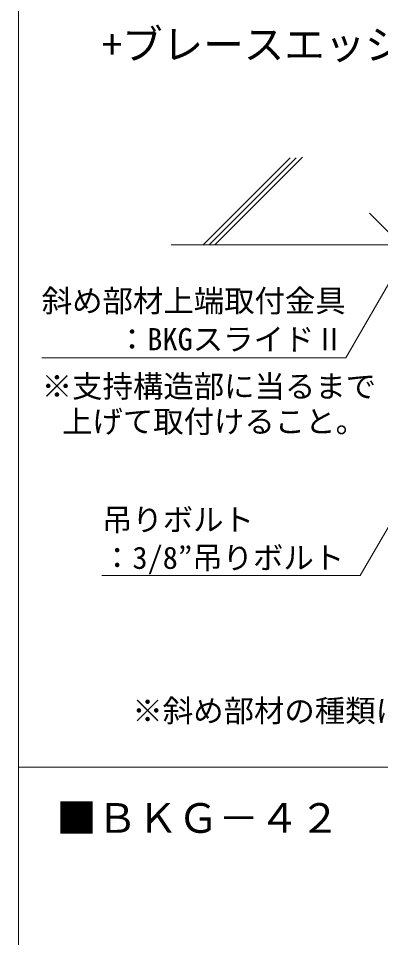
# Model space of a CAD drawing. Units: millimetres on the paper, enlarged 40 times, with parts at other scales. Extents: x -7800 to 7800, y -5578 to 5491.
# Drawn here: x -1968 to -1253, y -1880 to -64 of the extents above; entities that cross this region are included whole.
import ezdxf
from ezdxf.enums import TextEntityAlignment as Align

# ---------------------------------------------------------------- set-up
doc = ezdxf.new("R2010")
doc.units = ezdxf.units.MM
doc.header["$LTSCALE"] = 40
doc.linetypes.add('CHAIN1', pattern=[8, 5, -1, 1, -1])
doc.layers.add('1-6_文字', color=7, linetype='Continuous', lineweight=18)
doc.layers.add('F-2_太線１', color=3, linetype='Continuous', lineweight=18)
doc.styles.add('ＭＳ ゴシック', font='')
doc.styles.get('ＭＳ ゴシック').set_extended_font_data('MS Gothic')

msp = doc.modelspace()

# ---------------------------------------------------------------- linework, layer by layer
at = {"layer": '1-6_文字', "color": 4, "lineweight": 9}
for p, q in [((-1431.42, -339.79), (-1603.15, -511.52)), ((-1419.79, -339.47), (-1591.84, -511.52)), ((-1407.07, -338.07), (-1580.52, -511.52)), ((-313.29, -511.52), (-1666.67, -511.52))]:
    msp.add_line(p, q, dxfattribs=at)
at = {"layer": '1-6_文字', "color": 4, "linetype": 'CHAIN1', "lineweight": 9}
msp.add_line((-990.71, -733.26), (-1275.08, -448.89), dxfattribs=at)
at = {"layer": '1-6_文字'}
for p, q in [((-1193.22, -511.52), (-1322.08, -734.72)), ((-1322.08, -734.72), (-1922.08, -734.72)), ((-1193.22, -991.78), (-1293.22, -1164.99)), ((-1293.22, -1164.99), (-1803.22, -1164.99))]:
    msp.add_line(p, q, dxfattribs=at)
at = {"layer": 'F-2_太線１'}
msp.add_line((-1968.18, -1543.76), (-78.18, -1543.76), dxfattribs=at)
msp.add_lwpolyline([(-1968.18, 1696.25), (-1968.18, -4783.77), (-78.18, -4783.77)], dxfattribs=at)

# ---------------------------------------------------------------- texts
at = {"layer": '1-6_文字', "color": 3, "style": 'ＭＳ ゴシック'}
for s, p in [('+ブレースエッジボルト', (-1803.24, -162.35)), ('■ＢＫＧ－４２', (-1893.25, -1690.98))]:
    msp.add_text(s, height=58.65, dxfattribs=at).set_placement(p, align=Align.BOTTOM_LEFT)
at = {"layer": '1-6_文字', "style": 'ＭＳ ゴシック'}
for s, p in [('斜め部材上端取付金具', (-1922.08, -657.36)), ('：BKGスライドⅡ', (-1773.84, -733.14)), ('※支持構造部に当るまで', (-1922.08, -826.23)), ('上げて取付けること。', (-1882.08, -895.68)), ('吊りボルト', (-1803.22, -1089.74)), ('：3/8”吊りボルト', (-1803.22, -1164.99)), ('※斜め部材の種類により、ビスの固定位置が異なります', (-1743.15, -1467.43))]:
    msp.add_text(s, height=43.99, dxfattribs=at).set_placement(p, align=Align.BOTTOM_LEFT)

doc.saveas('drawing.dxf')
